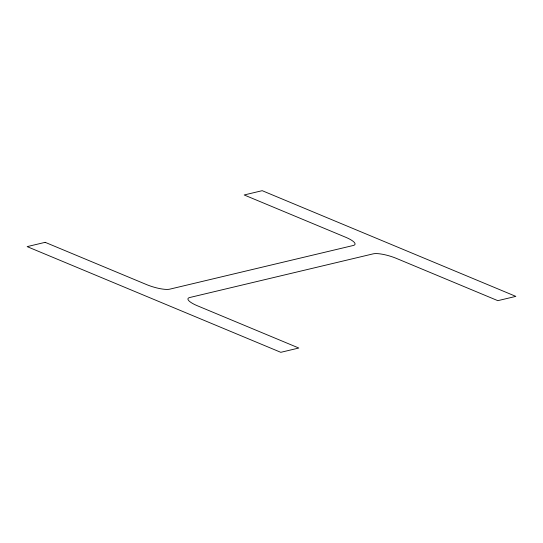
<?xml version="1.0" encoding="UTF-8"?>
<svg xmlns="http://www.w3.org/2000/svg" width="543" height="543" viewBox="0 0 543 543"><rect width="100%" height="100%" fill="white"/><g stroke="black" fill="none" stroke-linecap="round" stroke-linejoin="round"><path stroke-width="0.81" d="M45.171 242.334L27.15 246.624L280.799 352.319L298.82 348.029L197.455 305.797A18.034 4.364 16.9 0 1 189.779 297.503L373.238 253.839A18.034 4.364 16.9 0 1 396.471 258.427L497.829 300.666L515.85 296.376L262.201 190.681L244.18 194.971L345.545 237.203A18.034 4.364 16.9 0 1 353.221 245.497L169.762 289.161A18.034 4.364 16.9 0 1 146.529 284.573L45.171 242.334"/></g></svg>
